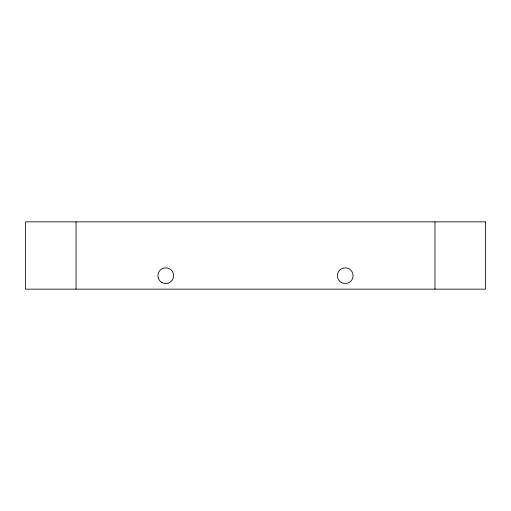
<?xml version="1.0" encoding="UTF-8"?>
<svg xmlns="http://www.w3.org/2000/svg" width="511" height="511" viewBox="0 0 511 511"><rect width="100%" height="100%" fill="white"/><g stroke="black" fill="none" stroke-linecap="round" stroke-linejoin="round"><path stroke-width="0.77" d="M434.963 221.851L434.963 289.149M76.037 221.851L76.037 289.149M485.45 221.851L25.55 221.851L25.55 289.149L485.45 289.149L485.45 221.851M341.303 282.494A7.85 7.85 0 0 0 353.082 275.691A7.85 7.85 0 0 0 341.303 268.888A7.85 7.85 0 0 0 341.303 282.494M161.84 282.494A7.85 7.85 0 0 0 173.619 275.691A7.85 7.85 0 0 0 161.84 268.888A7.85 7.85 0 0 0 161.84 282.494"/></g></svg>
